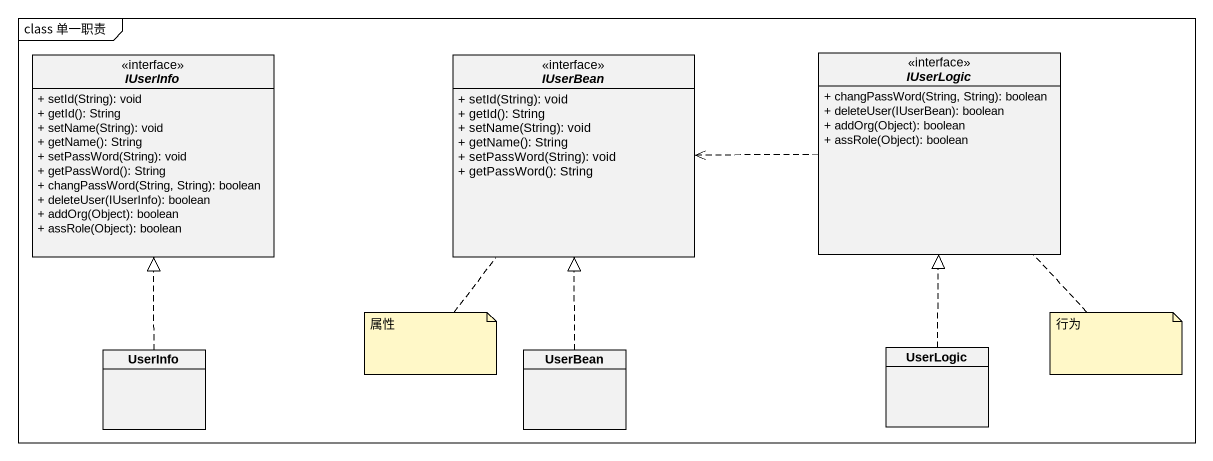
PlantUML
@startuml
mainframe class 单一职责
hide circle
hide empty members
skinparam classAttributeIconSize 0
interface IUserLogic {
  + changPassWord(String, String): boolean
  + deleteUser(IUserBean): boolean
  + addOrg(Object): boolean
  + assRole(Object): boolean
}
interface IUserInfo {
  + setId(String): void
  + getId(): String
  + setName(String): void
  + getName(): String
  + setPassWord(String): void
  + getPassWord(): String
  + changPassWord(String, String): boolean
  + deleteUser(IUserInfo): boolean
  + addOrg(Object): boolean
  + assRole(Object): boolean
}
interface IUserBean {
  + setId(String): void
  + getId(): String
  + setName(String): void
  + getName(): String
  + setPassWord(String): void
  + getPassWord(): String
}
class UserInfo
class UserBean
class UserLogic
IUserLogic .left.> IUserBean
UserInfo .up.|> IUserInfo
UserBean .up.|> IUserBean
UserLogic .up.|> IUserLogic
note bottom of IUserBean : 属性
note bottom of IUserLogic : 行为
@enduml
